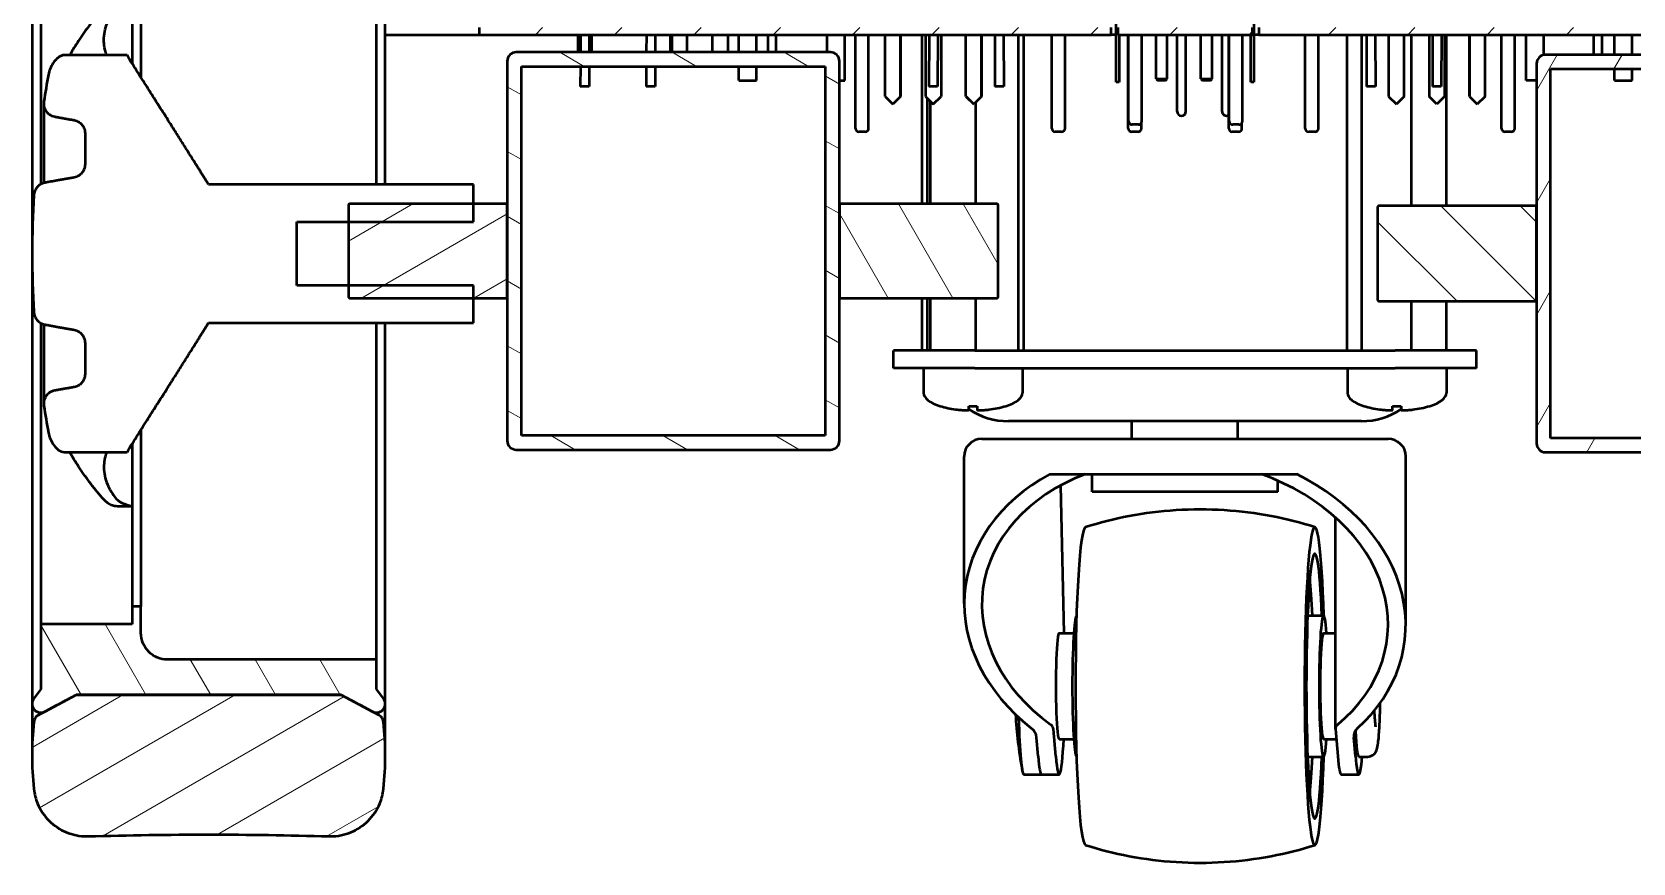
# Model space of a CAD drawing. Header units: millimetres. Extents: x -232 to 1390, y -69 to 653.
# Drawn here: x 103.4 to 194, y 251.1 to 298.2 of the extents above; entities that cross this region are included whole.
import ezdxf

# ---------------------------------------------------------------- set-up
doc = ezdxf.new("R2010")
doc.units = ezdxf.units.MM
doc.layers.add('Видимый контур (ГОСТ)', color=7, linetype='Continuous', lineweight=50)
doc.layers.add('Штриховка (ГОСТ)', color=7, linetype='Continuous', lineweight=18)
pattern_1 = [(120.0002, (0, 0), (-2.749626, -1.587508), [])]
pattern_2 = [(30, (0, 0), (-1.5875, 2.74963), [])]

msp = doc.modelspace()

# ---------------------------------------------------------------- hatches: boundary and pattern name
at = {"layer": 'Штриховка (ГОСТ)'}
h = msp.add_hatch(dxfattribs=at)
h.set_pattern_fill('ANSI31', color=256, scale=25.4, angle=-14.99998, style=0)
h.set_pattern_definition(pattern_2)
edge = h.paths.add_edge_path()
edge.add_spline(control_points=[(123.276, 312.13), (123.344, 312.779), (123.376, 313.417), (123.376, 314.633), (123.344, 315.271), (123.276, 315.919)], knot_values=[7.808226, 7.808226, 7.808226, 7.808226, 7.990555, 7.990555, 8.172872, 8.172872, 8.172872, 8.172872], degree=3, periodic=0)
edge.add_spline(control_points=[(123.276, 315.919), (123.245, 316.206), (123.167, 316.503), (122.922, 317.094), (122.675, 317.464), (122.152, 317.987), (121.782, 318.234), (121.098, 318.518), (120.663, 318.604), (120.292, 318.604), (120.264, 318.604), (120.235, 318.604), (120.206, 318.603)], knot_values=[-0.413932, -0.413932, -0.413932, -0.413932, -0.333242, -0.333242, -0.222138, -0.222138, -0.11106, -0.11106, 0, 0, 0, 0.008562, 0.008562, 0.008562, 0.008562], degree=3, periodic=0)
edge.add_spline(control_points=[(120.206, 318.603), (117.901, 318.536), (115.622, 318.504), (111.129, 318.504), (108.85, 318.536), (106.546, 318.603)], knot_values=[69.302793, 69.302793, 69.302793, 69.302793, 69.976793, 69.976793, 70.650793, 70.650793, 70.650793, 70.650793], degree=3, periodic=0)
edge.add_spline(control_points=[(106.546, 318.603), (106.516, 318.604), (106.487, 318.604), (106.459, 318.604), (106.089, 318.604), (105.653, 318.518), (104.969, 318.234), (104.6, 317.987), (104.076, 317.464), (103.829, 317.094), (103.584, 316.503), (103.506, 316.206), (103.476, 315.919)], knot_values=[-0.008562, -0.008562, -0.008562, -0.008562, 0, 0, 0, 0.11106, 0.11106, 0.222138, 0.222138, 0.333242, 0.333242, 0.413932, 0.413932, 0.413932, 0.413932], degree=3, periodic=0)
edge.add_spline(control_points=[(103.476, 315.919), (103.407, 315.271), (103.376, 314.633), (103.376, 313.417), (103.407, 312.779), (103.476, 312.13)], knot_values=[2.480573, 2.480573, 2.480573, 2.480573, 2.66289, 2.66289, 2.845219, 2.845219, 2.845219, 2.845219], degree=3, periodic=0)
edge.add_spline(control_points=[(103.476, 312.13), (103.481, 312.083), (103.494, 312.033), (103.535, 311.935), (103.576, 311.873), (103.652, 311.797), (103.694, 311.765), (103.738, 311.742)], knot_values=[0.07914, 0.07914, 0.07914, 0.07914, 0.092591, 0.092591, 0.111111, 0.111111, 0.124936, 0.124936, 0.124936, 0.124936], degree=3, periodic=0)
edge.add_line((103.738, 311.742), (104.111, 311.542))
edge.add_line((104.111, 311.542), (105.876, 310.601))
edge.add_line((105.876, 310.601), (120.876, 310.601))
edge.add_line((120.876, 310.601), (122.64, 311.542))
edge.add_line((122.64, 311.542), (123.014, 311.742))
edge.add_spline(control_points=[(123.014, 311.742), (123.057, 311.765), (123.099, 311.797), (123.176, 311.873), (123.217, 311.935), (123.257, 312.033), (123.271, 312.083), (123.276, 312.13)], knot_values=[0.171332, 0.171332, 0.171332, 0.171332, 0.185156, 0.185156, 0.203676, 0.203676, 0.217127, 0.217127, 0.217127, 0.217127], degree=3, periodic=0)
edge = h.paths.add_edge_path()
edge.add_spline(control_points=[(123.276, 255.311), (123.344, 255.959), (123.376, 256.597), (123.376, 257.813), (123.344, 258.451), (123.276, 259.1)], knot_values=[2.480573, 2.480573, 2.480573, 2.480573, 2.66289, 2.66289, 2.845219, 2.845219, 2.845219, 2.845219], degree=3, periodic=0)
edge.add_spline(control_points=[(123.276, 259.1), (123.271, 259.147), (123.257, 259.197), (123.217, 259.295), (123.176, 259.357), (123.099, 259.433), (123.057, 259.465), (123.014, 259.488)], knot_values=[0.07914, 0.07914, 0.07914, 0.07914, 0.092591, 0.092591, 0.111111, 0.111111, 0.124936, 0.124936, 0.124936, 0.124936], degree=3, periodic=0)
edge.add_line((123.014, 259.488), (122.64, 259.688))
edge.add_line((122.64, 259.688), (120.876, 260.629))
edge.add_line((120.876, 260.629), (105.876, 260.629))
edge.add_line((105.876, 260.629), (104.111, 259.688))
edge.add_line((104.111, 259.688), (103.738, 259.488))
edge.add_spline(control_points=[(103.738, 259.488), (103.694, 259.465), (103.652, 259.433), (103.576, 259.357), (103.535, 259.295), (103.494, 259.197), (103.481, 259.147), (103.476, 259.1)], knot_values=[0.171332, 0.171332, 0.171332, 0.171332, 0.185156, 0.185156, 0.203676, 0.203676, 0.217127, 0.217127, 0.217127, 0.217127], degree=3, periodic=0)
edge.add_spline(control_points=[(103.476, 259.1), (103.407, 258.451), (103.376, 257.813), (103.376, 256.597), (103.407, 255.959), (103.476, 255.311)], knot_values=[7.808226, 7.808226, 7.808226, 7.808226, 7.990555, 7.990555, 8.172872, 8.172872, 8.172872, 8.172872], degree=3, periodic=0)
edge.add_spline(control_points=[(103.476, 255.311), (103.506, 255.024), (103.584, 254.727), (103.829, 254.136), (104.076, 253.767), (104.6, 253.243), (104.969, 252.996), (105.653, 252.712), (106.089, 252.626), (106.459, 252.626), (106.487, 252.626), (106.516, 252.626), (106.546, 252.627)], knot_values=[-0.413932, -0.413932, -0.413932, -0.413932, -0.333242, -0.333242, -0.222138, -0.222138, -0.11106, -0.11106, 0, 0, 0, 0.008562, 0.008562, 0.008562, 0.008562], degree=3, periodic=0)
edge.add_spline(control_points=[(106.546, 252.627), (108.85, 252.694), (111.129, 252.726), (115.622, 252.726), (117.901, 252.694), (120.206, 252.627)], knot_values=[69.302793, 69.302793, 69.302793, 69.302793, 69.976793, 69.976793, 70.650793, 70.650793, 70.650793, 70.650793], degree=3, periodic=0)
edge.add_spline(control_points=[(120.206, 252.627), (120.235, 252.626), (120.264, 252.626), (120.292, 252.626), (120.663, 252.626), (121.098, 252.712), (121.782, 252.996), (122.152, 253.243), (122.675, 253.767), (122.922, 254.136), (123.167, 254.727), (123.245, 255.024), (123.276, 255.311)], knot_values=[-0.008562, -0.008562, -0.008562, -0.008562, 0, 0, 0, 0.11106, 0.11106, 0.222138, 0.222138, 0.333242, 0.333242, 0.413932, 0.413932, 0.413932, 0.413932], degree=3, periodic=0)
h = msp.add_hatch(dxfattribs=at)
h.set_pattern_fill('ANSI31', color=256, scale=25.4, angle=75.00018, style=0)
h.set_pattern_definition(pattern_1)
edge = h.paths.add_edge_path()
edge.add_line((103.876, 306.598), (109.043, 306.598))
edge.add_line((109.043, 306.598), (109.043, 305.597))
edge.add_line((109.043, 305.597), (109.543, 305.597))
edge.add_line((109.543, 305.597), (109.543, 307.098))
edge.add_spline(control_points=[(109.543, 307.098), (109.543, 307.284), (109.587, 307.502), (109.729, 307.844), (109.852, 308.029), (110.114, 308.291), (110.298, 308.414), (110.641, 308.556), (110.858, 308.6), (111.043, 308.6)], knot_values=[-0.222225, -0.222225, -0.222225, -0.222225, -0.166634, -0.166634, -0.111066, -0.111066, -0.055524, -0.055524, 0, 0, 0, 0], degree=3, periodic=0)
edge.add_line((111.043, 308.6), (122.876, 308.6))
edge.add_line((122.876, 308.6), (122.876, 310.268))
edge.add_line((122.876, 310.268), (123.275, 310.8))
edge.add_spline(control_points=[(123.275, 310.8), (123.301, 310.835), (123.322, 310.873), (123.361, 310.967), (123.376, 311.039), (123.376, 311.163), (123.361, 311.235), (123.314, 311.35), (123.273, 311.411), (123.186, 311.498), (123.124, 311.54), (123.01, 311.587), (122.937, 311.601), (122.876, 311.601), (122.814, 311.601), (122.741, 311.587), (122.67, 311.557), (122.655, 311.55), (122.64, 311.542)], knot_values=[-0.104397, -0.104397, -0.104397, -0.104397, -0.092594, -0.092594, -0.074068, -0.074068, -0.055543, -0.055543, -0.037023, -0.037023, -0.018509, -0.018509, 0, 0, 0, 0.018509, 0.018509, 0.023198, 0.023198, 0.023198, 0.023198], degree=3, periodic=0)
edge.add_line((122.64, 311.542), (120.876, 310.601))
edge.add_line((120.876, 310.601), (105.876, 310.601))
edge.add_line((105.876, 310.601), (104.111, 311.542))
edge.add_spline(control_points=[(104.111, 311.542), (104.096, 311.55), (104.081, 311.557), (104.01, 311.587), (103.937, 311.601), (103.876, 311.601), (103.814, 311.601), (103.741, 311.587), (103.627, 311.54), (103.566, 311.498), (103.478, 311.411), (103.437, 311.35), (103.39, 311.235), (103.376, 311.163), (103.376, 311.039), (103.39, 310.967), (103.429, 310.873), (103.45, 310.835), (103.476, 310.8)], knot_values=[-0.023198, -0.023198, -0.023198, -0.023198, -0.018509, -0.018509, 0, 0, 0, 0.018509, 0.018509, 0.037023, 0.037023, 0.055543, 0.055543, 0.074068, 0.074068, 0.092594, 0.092594, 0.104397, 0.104397, 0.104397, 0.104397], degree=3, periodic=0)
edge.add_line((103.476, 310.8), (103.876, 310.268))
edge.add_line((103.876, 310.268), (103.876, 306.598))
edge = h.paths.add_edge_path()
edge.add_line((109.043, 264.632), (103.876, 264.632))
edge.add_line((103.876, 264.632), (103.876, 260.962))
edge.add_line((103.876, 260.962), (103.476, 260.43))
edge.add_spline(control_points=[(103.476, 260.43), (103.45, 260.395), (103.429, 260.357), (103.39, 260.263), (103.376, 260.191), (103.376, 260.067), (103.39, 259.995), (103.437, 259.88), (103.478, 259.819), (103.566, 259.732), (103.627, 259.69), (103.741, 259.643), (103.814, 259.629), (103.876, 259.629), (103.937, 259.629), (104.01, 259.643), (104.081, 259.673), (104.096, 259.68), (104.111, 259.688)], knot_values=[-0.104397, -0.104397, -0.104397, -0.104397, -0.092594, -0.092594, -0.074068, -0.074068, -0.055543, -0.055543, -0.037023, -0.037023, -0.018509, -0.018509, 0, 0, 0, 0.018509, 0.018509, 0.023198, 0.023198, 0.023198, 0.023198], degree=3, periodic=0)
edge.add_line((104.111, 259.688), (105.876, 260.629))
edge.add_line((105.876, 260.629), (120.876, 260.629))
edge.add_line((120.876, 260.629), (122.64, 259.688))
edge.add_spline(control_points=[(122.64, 259.688), (122.655, 259.68), (122.67, 259.673), (122.741, 259.643), (122.814, 259.629), (122.876, 259.629), (122.937, 259.629), (123.01, 259.643), (123.124, 259.69), (123.186, 259.732), (123.273, 259.819), (123.314, 259.88), (123.361, 259.995), (123.376, 260.067), (123.376, 260.191), (123.361, 260.263), (123.322, 260.357), (123.301, 260.395), (123.275, 260.43)], knot_values=[-0.023198, -0.023198, -0.023198, -0.023198, -0.018509, -0.018509, 0, 0, 0, 0.018509, 0.018509, 0.037023, 0.037023, 0.055543, 0.055543, 0.074068, 0.074068, 0.092594, 0.092594, 0.104397, 0.104397, 0.104397, 0.104397], degree=3, periodic=0)
edge.add_line((123.275, 260.43), (122.876, 260.962))
edge.add_line((122.876, 260.962), (122.876, 262.63))
edge.add_line((122.876, 262.63), (111.043, 262.63))
edge.add_spline(control_points=[(111.043, 262.63), (110.858, 262.63), (110.641, 262.674), (110.298, 262.816), (110.114, 262.939), (109.852, 263.201), (109.729, 263.386), (109.587, 263.728), (109.543, 263.946), (109.543, 264.132)], knot_values=[0, 0, 0, 0, 0.055524, 0.055524, 0.111066, 0.111066, 0.166634, 0.166634, 0.222225, 0.222225, 0.222225, 0.222225], degree=3, periodic=0)
edge.add_line((109.543, 264.132), (109.543, 265.633))
edge.add_line((109.543, 265.633), (109.043, 265.633))
edge.add_line((109.043, 265.633), (109.043, 264.632))
h = msp.add_hatch(dxfattribs=at)
h.set_pattern_fill('ANSI31', color=256, scale=25.4, style=0)
h.set_pattern_definition([(45, (0, 0), (-2.245064, 2.245064), [])])
h.paths.add_polyline_path([(172.842, 298.419), (172.842, 298.008), (208.604, 298.008), (208.604, 298.317), (208.604, 298.419), (205.741, 298.419)])
h.paths.add_polyline_path([(164.478, 298.008), (164.478, 298.419), (131.853, 298.419), (128.853, 298.419), (128.701, 298.419), (128.701, 298.008)])
h.paths.add_polyline_path([(164.842, 298.419), (164.842, 298.008), (172.478, 298.008), (172.478, 298.419), (171.809, 298.419), (170.959, 298.419), (166.359, 298.419), (165.509, 298.419)])
h = msp.add_hatch(dxfattribs=at)
h.set_pattern_fill('ANSI31', color=256, scale=25.4, angle=105.00025, style=0)
h.set_pattern_definition([(150.0002, (0, 0), (-1.587488, -2.749637), [])])
edge = h.paths.add_edge_path()
edge.add_line((130.285, 296.515), (130.285, 288.437))
edge.add_line((130.285, 288.437), (130.285, 283.094))
edge.add_line((130.285, 283.094), (130.285, 275.015))
edge.add_ellipse((130.785, 275.015), major_axis=(0, -0.5), ratio=1, start_angle=270, end_angle=360)
edge.add_line((130.785, 274.515), (148.585, 274.515))
edge.add_ellipse((148.585, 275.015), major_axis=(0.5, 0), ratio=1, start_angle=270, end_angle=360)
edge.add_line((149.085, 275.015), (149.085, 283.094))
edge.add_line((149.085, 283.094), (149.085, 288.437))
edge.add_line((149.085, 288.437), (149.085, 296.515))
edge.add_ellipse((148.585, 296.515), major_axis=(0, 0.5), ratio=1, start_angle=270, end_angle=360)
edge.add_line((148.585, 297.015), (130.785, 297.015))
edge.add_ellipse((130.785, 296.515), major_axis=(-0.5, 0), ratio=1, start_angle=270, end_angle=360)
h.paths.add_polyline_path([(148.285, 275.315), (131.085, 275.315), (131.085, 296.215), (148.285, 296.215)], flags=0)
h = msp.add_hatch(dxfattribs=at)
h.set_pattern_fill('ANSI31', color=256, scale=25.4, angle=14.99998, style=0)
h.set_pattern_definition([(60, (0, 0), (-2.74963, 1.5875), [])])
edge = h.paths.add_edge_path()
edge.add_line((188.555, 296.372), (188.555, 288.321))
edge.add_line((188.555, 288.321), (188.555, 282.923))
edge.add_line((188.555, 282.923), (188.555, 274.872))
edge.add_ellipse((189.055, 274.872), major_axis=(0, -0.5), ratio=1, start_angle=270, end_angle=360)
edge.add_line((189.055, 274.372), (206.855, 274.372))
edge.add_ellipse((206.855, 274.872), major_axis=(0.5, 0), ratio=1, start_angle=270, end_angle=360)
edge.add_line((207.355, 274.872), (207.355, 282.923))
edge.add_line((207.355, 282.923), (207.355, 288.321))
edge.add_line((207.355, 288.321), (207.355, 296.372))
edge.add_ellipse((206.855, 296.372), major_axis=(0, 0.5), ratio=1, start_angle=270, end_angle=360)
edge.add_line((206.855, 296.872), (189.055, 296.872))
edge.add_ellipse((189.055, 296.372), major_axis=(-0.5, 0), ratio=1, start_angle=270, end_angle=360)
h.paths.add_polyline_path([(206.555, 275.172), (189.355, 275.172), (189.355, 296.072), (206.555, 296.072)], flags=0)
h = msp.add_hatch(dxfattribs=at)
h.set_pattern_fill('ANSI31', color=256, scale=25.4, angle=-14.99998, style=0)
h.set_pattern_definition(pattern_2)
edge = h.paths.add_edge_path()
edge.add_line((121.285, 288.336), (121.285, 287.415))
edge.add_line((121.285, 287.415), (121.285, 283.815))
edge.add_line((121.285, 283.815), (121.285, 283.195))
edge.add_spline(control_points=[(121.285, 283.195), (121.285, 283.182), (121.288, 283.168), (121.298, 283.144), (121.306, 283.132), (121.324, 283.114), (121.336, 283.106), (121.359, 283.097), (121.373, 283.094), (121.385, 283.094)], knot_values=[-0.014892, -0.014892, -0.014892, -0.014892, -0.011134, -0.011134, -0.007399, -0.007399, -0.00369, -0.00369, 0, 0, 0, 0], degree=3, periodic=0)
edge.add_line((121.385, 283.094), (128.376, 283.094))
edge.add_line((128.376, 283.094), (130.285, 283.094))
edge.add_line((130.285, 283.094), (130.285, 288.437))
edge.add_line((130.285, 288.437), (128.376, 288.437))
edge.add_line((128.376, 288.437), (121.385, 288.437))
edge.add_spline(control_points=[(121.385, 288.437), (121.373, 288.437), (121.359, 288.434), (121.336, 288.425), (121.324, 288.416), (121.306, 288.399), (121.298, 288.386), (121.288, 288.363), (121.285, 288.348), (121.285, 288.336)], knot_values=[0, 0, 0, 0, 0.00369, 0.00369, 0.007399, 0.007399, 0.011134, 0.011134, 0.014892, 0.014892, 0.014892, 0.014892], degree=3, periodic=0)
h = msp.add_hatch(dxfattribs=at)
h.set_pattern_fill('ANSI31', color=256, scale=25.4, angle=75.00018, style=0)
h.set_pattern_definition(pattern_1)
edge = h.paths.add_edge_path()
edge.add_line((158.085, 283.195), (158.085, 288.336))
edge.add_spline(control_points=[(158.085, 288.336), (158.085, 288.348), (158.082, 288.363), (158.073, 288.386), (158.065, 288.399), (158.047, 288.416), (158.035, 288.425), (158.012, 288.434), (157.998, 288.437), (157.985, 288.437)], knot_values=[-0.014892, -0.014892, -0.014892, -0.014892, -0.011134, -0.011134, -0.007399, -0.007399, -0.00369, -0.00369, 0, 0, 0, 0], degree=3, periodic=0)
edge.add_line((157.985, 288.437), (149.085, 288.437))
edge.add_line((149.085, 288.437), (149.085, 283.094))
edge.add_line((149.085, 283.094), (157.985, 283.094))
edge.add_spline(control_points=[(157.985, 283.094), (157.998, 283.094), (158.012, 283.097), (158.035, 283.106), (158.047, 283.114), (158.065, 283.132), (158.073, 283.144), (158.082, 283.168), (158.085, 283.182), (158.085, 283.195)], knot_values=[0, 0, 0, 0, 0.00369, 0.00369, 0.007399, 0.007399, 0.011134, 0.011134, 0.014892, 0.014892, 0.014892, 0.014892], degree=3, periodic=0)
h = msp.add_hatch(dxfattribs=at)
h.set_pattern_fill('ANSI31', color=256, scale=25.4, angle=90.00021, style=0)
h.set_pattern_definition([(135.0002, (0, 0), (-2.245056, -2.245072), [])])
edge = h.paths.add_edge_path()
edge.add_line((179.555, 288.221), (179.555, 283.023))
edge.add_spline(control_points=[(179.555, 283.023), (179.555, 283.01), (179.558, 282.996), (179.568, 282.973), (179.576, 282.961), (179.593, 282.943), (179.606, 282.935), (179.628, 282.926), (179.643, 282.923), (179.655, 282.923)], knot_values=[-0.014813, -0.014813, -0.014813, -0.014813, -0.011108, -0.011108, -0.007405, -0.007405, -0.003702, -0.003702, 0, 0, 0, 0], degree=3, periodic=0)
edge.add_line((179.655, 282.923), (188.555, 282.923))
edge.add_line((188.555, 282.923), (188.555, 288.321))
edge.add_line((188.555, 288.321), (179.655, 288.321))
edge.add_spline(control_points=[(179.655, 288.321), (179.643, 288.321), (179.628, 288.318), (179.606, 288.308), (179.593, 288.3), (179.576, 288.283), (179.568, 288.27), (179.558, 288.248), (179.555, 288.233), (179.555, 288.221)], knot_values=[0, 0, 0, 0, 0.003702, 0.003702, 0.007405, 0.007405, 0.011108, 0.011108, 0.014813, 0.014813, 0.014813, 0.014813], degree=3, periodic=0)

# ---------------------------------------------------------------- linework, layer by layer
at = {"layer": 'Видимый контур (ГОСТ)'}
for p, q in [((103.376, 311.101), (103.376, 260.129)), ((123.376, 289.525), (123.376, 311.101)), ((122.876, 289.525), (122.876, 308.6)), ((103.876, 306.598), (103.876, 289.551)), ((109.043, 305.597), (109.043, 296.378)), ((109.543, 305.597), (109.543, 295.591)), ((128.701, 298.419), (128.701, 298.008)), ((164.478, 298.008), (164.478, 298.419)), ((164.764, 295.319), (164.764, 298.619)), ((164.842, 298.419), (164.842, 298.008)), ((172.478, 298.008), (172.478, 298.419)), ((172.554, 298.619), (172.554, 295.319)), ((172.842, 298.419), (172.842, 298.008)), ((123.376, 298.008), (128.701, 298.008)), ((128.701, 298.008), (164.478, 298.008)), ((134.297, 297.015), (134.297, 298.008)), ((134.323, 297.015), (134.323, 298.008)), ((134.429, 298.008), (134.424, 297.015)), ((134.929, 298.008), (134.924, 297.015)), ((135.073, 297.015), (135.073, 298.008)), ((138.161, 298.008), (138.156, 297.015)), ((138.661, 298.008), (138.656, 297.015)), ((139.53, 297.015), (139.53, 298.008)), ((139.592, 297.015), (139.592, 298.008)), ((139.593, 298.008), (139.593, 297.015)), ((140.473, 297.015), (140.473, 298.008)), ((141.883, 298.008), (141.883, 297.015)), ((142.763, 298.008), (142.763, 297.015)), ((143.401, 297.015), (143.401, 298.008)), ((144.401, 297.015), (144.401, 298.008)), ((145.053, 297.015), (145.053, 298.008)), ((145.512, 297.015), (145.512, 298.008)), ((148.401, 297.015), (148.401, 298.008)), ((149.401, 295.419), (149.401, 298.008)), ((149.993, 292.708), (149.993, 298.008)), ((150.743, 292.708), (150.743, 298.008)), ((151.674, 294.514), (151.674, 298.008)), ((152.554, 298.008), (152.554, 294.514)), ((152.555, 294.519), (152.555, 298.008)), ((153.777, 288.437), (153.777, 298.008)), ((153.964, 298.008), (153.964, 294.519)), ((154.161, 298.008), (154.148, 295.079)), ((154.661, 298.008), (154.648, 295.077)), ((154.844, 298.008), (154.844, 294.519)), ((156.254, 294.519), (156.254, 298.008)), ((157.134, 298.008), (157.134, 294.519)), ((157.135, 294.514), (157.135, 298.008)), ((157.88, 298.008), (157.893, 295.077)), ((158.38, 298.008), (158.393, 295.079)), ((159.23, 280.129), (159.23, 298.008)), ((159.527, 280.129), (159.527, 298.008)), ((161.112, 292.708), (161.112, 298.008)), ((161.862, 292.708), (161.862, 298.008)), ((164.764, 298.008), (164.478, 298.008)), ((164.842, 298.008), (172.478, 298.008)), ((164.934, 298.008), (164.934, 295.319)), ((165.438, 292.708), (165.438, 298.008)), ((165.464, 293.119), (165.464, 298.008)), ((166.214, 293.119), (166.214, 298.008)), ((167.013, 295.519), (167.013, 298.008)), ((167.653, 295.519), (167.653, 298.008)), ((168.21, 293.669), (168.21, 298.008)), ((168.71, 293.669), (168.71, 298.008)), ((169.553, 295.519), (169.553, 298.008)), ((170.193, 295.519), (170.193, 298.008)), ((170.75, 293.669), (170.75, 298.008)), ((171.13, 292.708), (171.13, 298.008)), ((171.156, 293.119), (171.156, 298.008)), ((171.906, 293.119), (171.906, 298.008)), ((172.384, 295.319), (172.384, 298.008)), ((172.842, 298.008), (172.554, 298.008)), ((172.842, 298.008), (208.604, 298.008)), ((175.456, 292.708), (175.456, 298.008)), ((176.206, 292.708), (176.206, 298.008)), ((177.844, 280.129), (177.844, 298.008)), ((178.667, 280.129), (178.667, 298.008)), ((178.927, 298.008), (178.939, 295.077)), ((179.427, 298.008), (179.439, 295.079)), ((180.185, 298.008), (180.185, 294.519)), ((181.065, 294.519), (181.065, 298.008)), ((181.475, 288.321), (181.475, 298.008)), ((182.475, 298.008), (182.475, 294.519)), ((182.671, 298.008), (182.658, 295.079)), ((183.171, 298.008), (183.158, 295.077)), ((183.355, 298.008), (183.355, 294.519)), ((183.46, 288.321), (183.46, 298.008)), ((184.765, 294.519), (184.765, 298.008)), ((184.765, 298.008), (184.765, 294.514)), ((185.645, 294.514), (185.645, 298.008)), ((186.576, 292.708), (186.576, 298.008)), ((187.326, 292.708), (187.326, 298.008)), ((187.967, 295.419), (187.967, 298.008)), ((188.967, 296.864), (188.967, 298.008)), ((191.808, 296.872), (191.808, 298.008)), ((192.266, 296.872), (192.266, 298.008)), ((192.967, 296.872), (192.967, 298.008)), ((193.967, 296.872), (193.967, 298.008)), ((108.761, 296.853), (105.201, 296.853)), ((130.285, 296.515), (130.285, 275.015)), ((148.585, 297.015), (130.785, 297.015)), ((149.085, 275.015), (149.085, 296.515)), ((206.855, 296.872), (189.055, 296.872)), ((131.085, 275.315), (131.085, 296.215)), ((131.085, 296.215), (148.285, 296.215)), ((134.421, 296.215), (134.416, 295.079)), ((134.921, 296.215), (134.916, 295.077)), ((138.153, 296.215), (138.148, 295.079)), ((138.653, 296.215), (138.648, 295.077)), ((143.401, 295.419), (143.401, 296.215)), ((144.401, 295.419), (144.401, 296.215)), ((148.285, 296.215), (148.285, 275.315)), ((167.013, 295.519), (167.653, 295.519)), ((167.013, 295.519), (167.113, 295.419)), ((167.553, 295.419), (167.653, 295.519)), ((169.553, 295.519), (170.193, 295.519)), ((169.553, 295.519), (169.653, 295.419)), ((170.093, 295.419), (170.193, 295.519)), ((188.555, 296.372), (188.555, 274.872)), ((189.355, 275.172), (189.355, 296.072)), ((189.355, 296.072), (206.555, 296.072)), ((192.967, 295.419), (192.967, 296.072)), ((193.967, 295.419), (193.967, 296.072)), ((134.916, 295.077), (134.416, 295.079)), ((138.648, 295.077), (138.148, 295.079)), ((143.402, 295.419), (144.401, 295.419)), ((149.078, 295.419), (149.401, 295.419)), ((154.648, 295.077), (154.148, 295.079)), ((158.393, 295.079), (157.893, 295.077)), ((164.934, 295.319), (164.764, 295.319)), ((167.553, 295.419), (167.113, 295.419)), ((170.093, 295.419), (169.653, 295.419)), ((172.554, 295.319), (172.384, 295.319)), ((179.439, 295.079), (178.939, 295.077)), ((183.158, 295.077), (182.658, 295.079)), ((188.555, 295.419), (187.967, 295.419)), ((192.968, 295.419), (193.967, 295.419)), ((104.037, 294.113), (104.037, 289.615)), ((151.674, 294.514), (152.114, 294.074)), ((152.554, 294.514), (152.114, 294.074)), ((152.555, 294.519), (152.554, 294.519)), ((153.964, 294.519), (154.404, 294.079)), ((154.073, 288.437), (154.073, 294.41)), ((154.238, 288.437), (154.238, 294.246)), ((154.404, 294.079), (154.844, 294.519)), ((156.254, 294.519), (156.694, 294.079)), ((156.255, 294.519), (156.255, 294.514)), ((156.255, 294.514), (156.695, 294.074)), ((157.134, 294.519), (156.694, 294.079)), ((157.135, 294.514), (156.695, 294.074)), ((156.816, 288.437), (156.816, 294.195)), ((180.185, 294.519), (180.625, 294.079)), ((181.065, 294.519), (180.625, 294.079)), ((182.915, 294.079), (182.475, 294.519)), ((183.355, 294.519), (182.915, 294.079)), ((184.765, 294.519), (184.765, 294.519)), ((184.765, 294.514), (185.205, 294.074)), ((185.645, 294.514), (185.205, 294.074)), ((166.014, 292.919), (165.664, 292.919)), ((166.188, 292.708), (166.188, 293.022)), ((171.706, 292.919), (171.356, 292.919)), ((171.88, 292.708), (171.88, 293.022)), ((106.376, 292.433), (106.376, 290.675)), ((150.543, 292.508), (150.193, 292.508)), ((161.662, 292.508), (161.312, 292.508)), ((165.988, 292.508), (165.638, 292.508)), ((171.68, 292.508), (171.33, 292.508)), ((176.006, 292.508), (175.656, 292.508)), ((187.126, 292.508), (186.776, 292.508)), ((128.376, 289.525), (113.376, 289.525)), ((128.376, 287.415), (128.376, 289.525)), ((121.285, 288.336), (121.285, 283.195)), ((130.285, 288.437), (121.385, 288.437)), ((130.285, 283.094), (130.285, 288.437)), ((157.985, 288.437), (149.085, 288.437)), ((149.085, 288.437), (149.085, 283.094)), ((158.085, 283.195), (158.085, 288.336)), ((188.555, 288.321), (179.655, 288.321)), ((188.555, 282.923), (188.555, 288.321)), ((118.376, 283.815), (118.376, 287.415)), ((118.376, 287.415), (128.376, 287.415)), ((179.555, 288.221), (179.555, 283.023)), ((128.376, 283.815), (118.376, 283.815)), ((128.376, 281.705), (128.376, 283.815)), ((121.385, 283.094), (130.285, 283.094)), ((149.085, 283.094), (157.985, 283.094)), ((153.777, 280.129), (153.777, 283.094)), ((154.073, 280.129), (154.073, 283.094)), ((154.238, 280.129), (154.238, 283.094)), ((156.816, 280.129), (156.816, 283.094)), ((179.655, 282.923), (188.555, 282.923)), ((181.475, 280.129), (181.475, 282.923)), ((183.46, 280.129), (183.46, 282.923)), ((103.876, 281.679), (103.876, 264.632)), ((104.037, 281.615), (104.037, 277.117)), ((113.376, 281.705), (128.376, 281.705)), ((122.876, 262.63), (122.876, 281.705)), ((123.376, 260.129), (123.376, 281.705)), ((106.376, 280.555), (106.376, 278.797)), ((154.27, 280.129), (152.152, 280.129)), ((152.152, 279.129), (152.152, 280.129)), ((156.748, 280.129), (154.27, 280.129)), ((156.748, 280.129), (180.557, 280.129)), ((183.035, 280.129), (180.557, 280.129)), ((185.152, 280.129), (183.035, 280.129)), ((185.152, 279.129), (185.152, 280.129)), ((154.27, 279.129), (152.152, 279.129)), ((153.852, 279.129), (153.852, 277.729)), ((156.748, 279.129), (154.27, 279.129)), ((156.748, 279.129), (180.557, 279.129)), ((159.452, 279.129), (159.452, 277.729)), ((177.852, 279.129), (177.852, 277.729)), ((183.035, 279.129), (180.557, 279.129)), ((185.152, 279.129), (183.035, 279.129)), ((183.452, 279.129), (183.452, 277.729)), ((154.797, 276.985), (154.794, 276.981)), ((158.511, 276.981), (158.508, 276.985)), ((178.797, 276.985), (178.794, 276.981)), ((182.511, 276.981), (182.508, 276.985)), ((109.543, 275.639), (109.543, 265.633)), ((178.652, 276.129), (158.652, 276.129)), ((165.652, 275.129), (165.652, 276.129)), ((171.652, 275.129), (171.652, 276.129)), ((109.043, 274.852), (109.043, 265.633)), ((148.285, 275.315), (131.085, 275.315)), ((157.152, 275.129), (180.152, 275.129)), ((206.555, 275.172), (189.355, 275.172)), ((105.201, 274.377), (108.761, 274.377)), ((130.785, 274.515), (148.585, 274.515)), ((156.152, 265.798), (156.152, 274.129)), ((181.152, 264.573), (181.152, 274.129)), ((189.055, 274.372), (206.855, 274.372)), ((160.999, 273.129), (174.983, 273.129)), ((163.402, 272.129), (163.402, 273.129)), ((161.596, 272.485), (161.8, 264.129)), ((173.902, 272.129), (163.402, 272.129)), ((173.902, 272.129), (173.902, 272.763)), ((109.043, 271.293), (108.374, 271.293)), ((177.176, 258.71), (177.176, 270.679)), ((109.543, 265.633), (109.043, 265.633)), ((109.043, 265.633), (109.043, 264.632)), ((109.543, 264.132), (109.543, 265.633)), ((175.596, 265.129), (176.501, 265.129)), ((109.043, 264.632), (103.876, 264.632)), ((103.876, 264.632), (103.876, 260.962)), ((161.531, 264.129), (162.36, 264.129)), ((176.501, 264.129), (177.176, 264.129)), ((122.876, 262.63), (111.043, 262.63)), ((122.876, 260.962), (122.876, 262.63)), ((103.876, 260.962), (103.476, 260.43)), ((104.111, 259.688), (105.876, 260.629)), ((105.876, 260.629), (120.876, 260.629)), ((120.876, 260.629), (105.876, 260.629)), ((120.876, 260.629), (122.64, 259.688)), ((123.275, 260.43), (122.876, 260.962)), ((103.376, 260.129), (103.376, 257.205)), ((123.376, 257.205), (123.376, 260.129)), ((161.337, 257.162), (161.21, 258.686)), ((177.177, 258.686), (177.304, 257.162)), ((160.339, 257.162), (160.25, 258.226)), ((161.531, 258.129), (162.36, 258.129)), ((176.501, 258.129), (177.224, 258.129)), ((178.302, 257.162), (178.214, 258.226)), ((175.596, 257.129), (176.501, 257.129)), ((178.497, 257.129), (178.996, 257.129)), ((159.535, 256.129), (160.533, 256.129)), ((160.533, 256.129), (161.531, 256.129)), ((177.499, 256.129), (178.497, 256.129))]:
    msp.add_line(p, q, dxfattribs=at)
for centre, radius, start, end in [((130.785, 296.515), 0.5, 90, 180), ((148.585, 296.515), 0.5, 0, 90), ((189.055, 296.372), 0.5, 90, 180), ((159.546, 285.615), 56.164, 169.6006, 171.17796), ((165.664, 293.119), 0.2, 180, 270), ((166.014, 293.119), 0.2, 270, 0), ((168.46, 293.669), 0.25, 180, 0), ((171, 293.669), 0.25, 180.00001, 301.44234), ((171.356, 293.119), 0.2, 180, 270), ((171.706, 293.119), 0.2, 270, 0), ((150.193, 292.708), 0.2, 180, 270), ((150.543, 292.708), 0.2, 270, 0), ((161.312, 292.708), 0.2, 180, 270), ((161.662, 292.708), 0.2, 270, 0), ((165.638, 292.708), 0.2, 180, 270), ((165.988, 292.708), 0.2, 270, 0), ((171.33, 292.708), 0.2, 180, 270), ((171.68, 292.708), 0.2, 270, 0), ((175.656, 292.708), 0.2, 180, 270), ((176.006, 292.708), 0.2, 270, 0), ((186.776, 292.708), 0.2, 180, 270), ((187.126, 292.708), 0.2, 270, 0), ((159.546, 285.615), 56.164, 176.6293, 183.3707), ((159.546, 285.615), 56.164, 188.82204, 190.39933), ((158.652, 280.129), 4, 235.92172, 270), ((178.652, 280.129), 4, 270, 304.07828), ((130.785, 275.015), 0.5, 180, 270), ((148.585, 275.015), 0.5, 270, 0), ((157.152, 274.129), 1, 90, 180), ((180.152, 274.129), 1, 0, 90), ((189.055, 274.872), 0.5, 180, 270), ((185.482, 261.129), 26.476, 183.47603, 190.25752)]:
    msp.add_arc(centre, radius, start, end, dxfattribs=at)
for centre, major_axis, ratio, start_param, end_param in [((156.652, 277.729), (2.8, 0), 0.357143, 3.141593, 3.986679), ((156.652, 277.729), (2.8, 0), 0.357143, 5.438099, 6.283185), ((180.652, 277.729), (2.8, 0), 0.357143, 3.141593, 3.986679), ((180.652, 277.729), (2.8, 0), 0.357143, 5.438099, 6.283185), ((156.652, 282.219), (6.01, 0), 0.871576, 4.672227, 4.752551), ((180.652, 282.219), (6.01, 0), 0.871576, 4.672227, 4.752551), ((168.652, 265.185), (-12.45, 1.464), 0.761369, 5.460584, 7.173039), ((168.652, 265.185), (-11.454, 1.347), 0.761369, 5.316226, 7.220078), ((168.652, 265.185), (-11.454, 1.347), 0.761369, 2.511161, 4.415012), ((168.652, 265.185), (-12.45, 1.464), 0.761369, 2.558199, 4.270654), ((109.555, 272.001), (-1.511, -0.006), 0.468687, 0.368408, 1.223902), ((163.028, 261.129), (0, 9), 0.063898, 0.02018, 3.121413), ((176.002, 261.129), (0, 9), 0.063898, 5.171915, 10.536048), ((176.002, 261.129), (0, 7.5), 0.063898, 5.274925, 10.433038), ((175.503, 261.129), (0, 7), 0.063898, 5.320635, 5.769409), ((162.529, 261.129), (0, 4), 0.063898, 0.064388, 3.077205), ((176.501, 261.129), (0, 4), 0.063898, 5.560451, 10.147512), ((161.531, 261.129), (0, 3), 0.063898, 0, 3.141593), ((176.501, 261.129), (0, 3), 0.063898, 0, 3.141593), ((159.535, 261.129), (0, -5), 0.063898, 5.075877, 6.283185), ((159.252, 258.226), (0.996, -0.117), 0.761369, 0.15323, 0.889854), ((160.711, 258.686), (0.498, -0.059), 0.761369, 0.15323, 0.936892), ((177.676, 258.686), (0.498, -0.059), 0.761369, 2.511161, 3.294823), ((179.211, 258.226), (0.996, -0.117), 0.761369, 2.558199, 3.294823), ((178.497, 261.129), (0, -4), 0.063898, 5.401625, 6.283185), ((161.531, 261.129), (0, -5), 0.063898, 5.628687, 7.210481), ((160.533, 261.129), (0, -5), 0.063898, 5.628687, 6.283185), ((160.533, 261.129), (0, -5), 0.063898, 5.628687, 6.283185), ((175.503, 261.129), (0, 7), 0.063898, 3.655369, 4.104143), ((177.499, 261.129), (0, -5), 0.063898, 5.628687, 6.283185), ((178.497, 261.129), (0, -5), 0.063898, 5.628687, 6.926686)]:
    msp.add_ellipse(centre, major_axis=major_axis, ratio=ratio, start_param=start_param, end_param=end_param, dxfattribs=at)
for points, knots in [([(107.339, 299.44), (107.094, 299.148), (106.86, 298.854), (106.416, 298.261), (106.205, 297.962), (105.831, 297.393), (105.664, 297.124), (105.506, 296.853)], [5.9226718, 5.9226718, 5.9226718, 5.9226718, 5.959098, 5.959098, 5.9955243, 5.9955243, 6.0278734, 6.0278734, 6.0278734, 6.0278734]), ([(107.597, 296.853), (107.493, 297.147), (107.443, 297.441), (107.443, 298.021), (107.506, 298.356), (107.764, 298.964), (107.939, 299.239), (108.146, 299.489)], [4.8487911, 4.8487911, 4.8487911, 4.8487911, 5.0312709, 5.0312709, 5.2363069, 5.2363069, 5.4105524, 5.4105524, 5.4105524, 5.4105524]), ([(105.201, 296.853), (105.146, 296.853), (105.092, 296.841), (104.98, 296.799), (104.923, 296.766), (104.758, 296.644), (104.649, 296.525), (104.439, 296.202), (104.347, 295.984), (104.305, 295.753)], [-0.172726, -0.172726, -0.172726, -0.172726, -0.1510921, -0.1510921, -0.1255293, -0.1255293, -0.0703189, -0.0703189, 0, 0, 0, 0]), ([(104.046, 294.229), (104.04, 294.189), (104.037, 294.149), (104.037, 294.019), (104.059, 293.91), (104.13, 293.738), (104.192, 293.645), (104.323, 293.514), (104.415, 293.452), (104.548, 293.396), (104.603, 293.38), (104.658, 293.37)], [0.100255, 0.100255, 0.100255, 0.100255, 0.1113263, 0.1113263, 0.1392425, 0.1392425, 0.1670978, 0.1670978, 0.1949377, 0.1949377, 0.2103979, 0.2103979, 0.2103979, 0.2103979]), ([(105.755, 293.177), (105.81, 293.167), (105.865, 293.151), (105.998, 293.095), (106.09, 293.033), (106.221, 292.902), (106.283, 292.809), (106.354, 292.636), (106.376, 292.526), (106.376, 292.433)], [0.01229529, 0.01229529, 0.01229529, 0.01229529, 0.02770968, 0.02770968, 0.05550704, 0.05550704, 0.08342296, 0.08342296, 0.11145982, 0.11145982, 0.11145982, 0.11145982]), ([(106.376, 290.675), (106.376, 290.581), (106.354, 290.47), (106.282, 290.296), (106.22, 290.202), (106.089, 290.069), (105.997, 290.007), (105.864, 289.951), (105.81, 289.934), (105.755, 289.925)], [0.11175371, 0.11175371, 0.11175371, 0.11175371, 0.14005696, 0.14005696, 0.16820897, 0.16820897, 0.19609083, 0.19609083, 0.21140976, 0.21140976, 0.21140976, 0.21140976]), ([(104.098, 289.629), (104.043, 289.619), (103.989, 289.602), (103.855, 289.546), (103.763, 289.483), (103.632, 289.349), (103.571, 289.254), (103.505, 289.093), (103.484, 289.001), (103.479, 288.917)], [0.01229952, 0.01229952, 0.01229952, 0.01229952, 0.02773528, 0.02773528, 0.05578203, 0.05578203, 0.08391428, 0.08391428, 0.1080256, 0.1080256, 0.1080256, 0.1080256]), ([(121.385, 288.437), (121.373, 288.437), (121.359, 288.434), (121.336, 288.425), (121.324, 288.416), (121.306, 288.399), (121.298, 288.386), (121.288, 288.363), (121.285, 288.348), (121.285, 288.336)], [0, 0, 0, 0, 0.00368963, 0.00368963, 0.00739926, 0.00739926, 0.01113418, 0.01113418, 0.01489184, 0.01489184, 0.01489184, 0.01489184]), ([(158.085, 288.336), (158.085, 288.348), (158.082, 288.363), (158.073, 288.386), (158.065, 288.399), (158.047, 288.416), (158.035, 288.425), (158.012, 288.434), (157.998, 288.437), (157.985, 288.437)], [-0.01489184, -0.01489184, -0.01489184, -0.01489184, -0.01113418, -0.01113418, -0.00739926, -0.00739926, -0.00368963, -0.00368963, 0, 0, 0, 0]), ([(179.655, 288.321), (179.643, 288.321), (179.628, 288.318), (179.606, 288.308), (179.593, 288.3), (179.576, 288.283), (179.568, 288.27), (179.558, 288.248), (179.555, 288.233), (179.555, 288.221)], [0, 0, 0, 0, 0.00370195, 0.00370195, 0.00740461, 0.00740461, 0.01110819, 0.01110819, 0.01481257, 0.01481257, 0.01481257, 0.01481257]), ([(121.285, 283.195), (121.285, 283.182), (121.288, 283.168), (121.298, 283.144), (121.306, 283.132), (121.324, 283.114), (121.336, 283.106), (121.359, 283.097), (121.373, 283.094), (121.385, 283.094)], [-0.01489184, -0.01489184, -0.01489184, -0.01489184, -0.01113418, -0.01113418, -0.00739926, -0.00739926, -0.00368963, -0.00368963, 0, 0, 0, 0]), ([(157.985, 283.094), (157.998, 283.094), (158.012, 283.097), (158.035, 283.106), (158.047, 283.114), (158.065, 283.132), (158.073, 283.144), (158.082, 283.168), (158.085, 283.182), (158.085, 283.195)], [0, 0, 0, 0, 0.00368963, 0.00368963, 0.00739926, 0.00739926, 0.01113418, 0.01113418, 0.01489184, 0.01489184, 0.01489184, 0.01489184]), ([(179.555, 283.023), (179.555, 283.01), (179.558, 282.996), (179.568, 282.973), (179.576, 282.961), (179.593, 282.943), (179.606, 282.935), (179.628, 282.926), (179.643, 282.923), (179.655, 282.923)], [-0.01481257, -0.01481257, -0.01481257, -0.01481257, -0.01110819, -0.01110819, -0.00740461, -0.00740461, -0.00370195, -0.00370195, 0, 0, 0, 0]), ([(103.479, 282.313), (103.484, 282.229), (103.505, 282.137), (103.571, 281.976), (103.632, 281.882), (103.763, 281.748), (103.855, 281.684), (103.989, 281.628), (104.043, 281.611), (104.098, 281.601)], [0.34396277, 0.34396277, 0.34396277, 0.34396277, 0.3680741, 0.3680741, 0.39620635, 0.39620635, 0.42425309, 0.42425309, 0.43968885, 0.43968885, 0.43968885, 0.43968885]), ([(105.755, 281.305), (105.81, 281.296), (105.864, 281.279), (105.997, 281.224), (106.089, 281.161), (106.22, 281.028), (106.282, 280.934), (106.354, 280.76), (106.376, 280.649), (106.376, 280.555)], [0.23600298, 0.23600298, 0.23600298, 0.23600298, 0.2513219, 0.2513219, 0.27920376, 0.27920376, 0.30735577, 0.30735577, 0.33565903, 0.33565903, 0.33565903, 0.33565903]), ([(106.376, 278.797), (106.376, 278.704), (106.354, 278.594), (106.283, 278.421), (106.221, 278.328), (106.09, 278.197), (105.998, 278.135), (105.865, 278.079), (105.81, 278.063), (105.755, 278.053)], [0.33454036, 0.33454036, 0.33454036, 0.33454036, 0.36257721, 0.36257721, 0.39049313, 0.39049313, 0.41829049, 0.41829049, 0.43370488, 0.43370488, 0.43370488, 0.43370488]), ([(104.658, 277.86), (104.603, 277.851), (104.548, 277.834), (104.415, 277.779), (104.323, 277.716), (104.192, 277.585), (104.13, 277.492), (104.059, 277.32), (104.037, 277.211), (104.037, 277.081), (104.04, 277.041), (104.046, 277.001)], [0.23499, 0.23499, 0.23499, 0.23499, 0.2504502, 0.2504502, 0.2782901, 0.2782901, 0.3061454, 0.3061454, 0.3340616, 0.3340616, 0.3451329, 0.3451329, 0.3451329, 0.3451329]), ([(154.797, 276.985), (155.073, 276.897), (155.372, 276.837), (155.787, 276.78), (155.899, 276.769), (156.013, 276.759), (156.052, 276.756), (156.145, 276.751), (156.202, 276.749), (156.296, 276.748), (156.327, 276.749), (156.37, 276.752), (156.385, 276.755), (156.404, 276.76), (156.409, 276.762), (156.412, 276.769), (156.411, 276.777), (156.411, 276.83), (156.411, 276.892), (156.411, 276.985)], [-0.4431074, -0.4431074, -0.4431074, -0.4431074, -0.3328585, -0.3328585, -0.2844788, -0.2844788, -0.2578466, -0.2578466, -0.2193459, -0.2193459, -0.1841323, -0.1841323, -0.1529239, -0.1529239, -0.1231003, -0.1231003, -0.092158, -0.092158, 0, 0, 0, 0]), ([(156.894, 276.985), (156.894, 276.892), (156.894, 276.829), (156.894, 276.777), (156.892, 276.769), (156.896, 276.762), (156.901, 276.759), (156.922, 276.754), (156.939, 276.752), (156.997, 276.748), (157.043, 276.748), (157.111, 276.749), (157.166, 276.751), (157.256, 276.757), (157.295, 276.759), (157.396, 276.768), (157.474, 276.776), (157.873, 276.825), (158.205, 276.889), (158.508, 276.985)], [-0.1919814, -0.1919814, -0.1919814, -0.1919814, -0.1795527, -0.1795527, -0.1754757, -0.1754757, -0.1718855, -0.1718855, -0.1675963, -0.1675963, -0.157793, -0.157793, -0.1358189, -0.1358189, -0.1197661, -0.1197661, -0.0954967, -0.0954967, 0, 0, 0, 0]), ([(178.797, 276.985), (179.073, 276.897), (179.372, 276.837), (179.787, 276.78), (179.899, 276.769), (180.013, 276.759), (180.052, 276.756), (180.145, 276.751), (180.202, 276.749), (180.296, 276.748), (180.327, 276.749), (180.37, 276.752), (180.385, 276.755), (180.404, 276.76), (180.409, 276.762), (180.412, 276.769), (180.411, 276.777), (180.411, 276.83), (180.411, 276.892), (180.411, 276.985)], [-0.4431074, -0.4431074, -0.4431074, -0.4431074, -0.3328585, -0.3328585, -0.2844788, -0.2844788, -0.2578466, -0.2578466, -0.2193459, -0.2193459, -0.1841323, -0.1841323, -0.1529239, -0.1529239, -0.1231003, -0.1231003, -0.092158, -0.092158, 0, 0, 0, 0]), ([(180.894, 276.985), (180.894, 276.892), (180.894, 276.829), (180.894, 276.777), (180.892, 276.769), (180.896, 276.762), (180.901, 276.759), (180.922, 276.754), (180.939, 276.752), (180.997, 276.748), (181.043, 276.748), (181.111, 276.749), (181.166, 276.751), (181.256, 276.757), (181.295, 276.759), (181.396, 276.768), (181.474, 276.776), (181.873, 276.825), (182.205, 276.889), (182.508, 276.985)], [-0.1919814, -0.1919814, -0.1919814, -0.1919814, -0.1795527, -0.1795527, -0.1754757, -0.1754757, -0.1718855, -0.1718855, -0.1675963, -0.1675963, -0.157793, -0.157793, -0.1358189, -0.1358189, -0.1197661, -0.1197661, -0.0954967, -0.0954967, 0, 0, 0, 0]), ([(104.305, 275.477), (104.346, 275.25), (104.436, 275.034), (104.635, 274.726), (104.731, 274.615), (104.894, 274.482), (104.964, 274.437), (105.091, 274.389), (105.146, 274.377), (105.201, 274.377)], [-0.133628, -0.133628, -0.133628, -0.133628, -0.0795492, -0.0795492, -0.0406994, -0.0406994, -0.0165534, -0.0165534, 0, 0, 0, 0]), ([(107.339, 271.79), (107.094, 272.082), (106.86, 272.376), (106.416, 272.969), (106.205, 273.268), (105.831, 273.837), (105.664, 274.106), (105.506, 274.377)], [5.9226718, 5.9226718, 5.9226718, 5.9226718, 5.959098, 5.959098, 5.9955243, 5.9955243, 6.0278734, 6.0278734, 6.0278734, 6.0278734]), ([(107.597, 274.377), (107.493, 274.083), (107.443, 273.789), (107.443, 273.209), (107.506, 272.874), (107.764, 272.266), (107.939, 271.991), (108.146, 271.741)], [4.8487911, 4.8487911, 4.8487911, 4.8487911, 5.0312709, 5.0312709, 5.2363069, 5.2363069, 5.4105524, 5.4105524, 5.4105524, 5.4105524]), ([(108.374, 271.293), (108.264, 271.293), (108.154, 271.302), (107.962, 271.342), (107.881, 271.37), (107.796, 271.414), (107.785, 271.42), (107.774, 271.427)], [-0.11889307, -0.11889307, -0.11889307, -0.11889307, -0.08619997, -0.08619997, -0.05944755, -0.05944755, -0.05516931, -0.05516931, -0.05516931, -0.05516931]), ([(176.013, 270.127), (175.226, 270.376), (174.394, 270.588), (172.671, 270.915), (171.778, 271.029), (169.972, 271.143), (169.058, 271.143), (167.252, 271.029), (166.36, 270.915), (164.636, 270.588), (163.805, 270.376), (163.017, 270.127)], [1.63759319, 1.63759319, 1.63759319, 1.63759319, 1.64566524, 1.64566524, 1.65373729, 1.65373729, 1.66180934, 1.66180934, 1.66988139, 1.66988139, 1.67795344, 1.67795344, 1.67795344, 1.67795344]), ([(111.043, 262.63), (110.858, 262.63), (110.641, 262.674), (110.298, 262.816), (110.114, 262.939), (109.852, 263.201), (109.729, 263.386), (109.587, 263.728), (109.543, 263.946), (109.543, 264.132)], [0, 0, 0, 0, 0.0555236, 0.0555236, 0.1110664, 0.1110664, 0.166634, 0.166634, 0.2222252, 0.2222252, 0.2222252, 0.2222252]), ([(103.476, 260.43), (103.45, 260.395), (103.429, 260.357), (103.39, 260.263), (103.376, 260.191), (103.376, 260.067), (103.39, 259.995), (103.437, 259.88), (103.478, 259.819), (103.566, 259.732), (103.627, 259.69), (103.741, 259.643), (103.814, 259.629), (103.876, 259.629), (103.937, 259.629), (104.01, 259.643), (104.081, 259.673), (104.096, 259.68), (104.111, 259.688)], [-0.1043967, -0.1043967, -0.1043967, -0.1043967, -0.0925936, -0.0925936, -0.0740681, -0.0740681, -0.0555428, -0.0555428, -0.0370227, -0.0370227, -0.0185089, -0.0185089, 0, 0, 0, 0.0185089, 0.0185089, 0.023198, 0.023198, 0.023198, 0.023198]), ([(122.64, 259.688), (122.655, 259.68), (122.67, 259.673), (122.741, 259.643), (122.814, 259.629), (122.876, 259.629), (122.937, 259.629), (123.01, 259.643), (123.124, 259.69), (123.186, 259.732), (123.273, 259.819), (123.314, 259.88), (123.361, 259.995), (123.376, 260.067), (123.376, 260.191), (123.361, 260.263), (123.322, 260.357), (123.301, 260.395), (123.275, 260.43)], [-0.023198, -0.023198, -0.023198, -0.023198, -0.0185089, -0.0185089, 0, 0, 0, 0.0185089, 0.0185089, 0.0370227, 0.0370227, 0.0555428, 0.0555428, 0.0740681, 0.0740681, 0.0925936, 0.0925936, 0.1043967, 0.1043967, 0.1043967, 0.1043967]), ([(178.996, 257.129), (179.055, 257.129), (179.115, 257.14), (179.221, 257.177), (179.266, 257.203), (179.345, 257.261), (179.375, 257.293), (179.428, 257.357), (179.447, 257.388), (179.487, 257.461), (179.5, 257.497), (179.553, 257.656), (179.569, 257.763), (179.618, 258.13), (179.642, 258.418), (179.678, 259.06), (179.692, 259.394), (179.705, 259.892), (179.708, 260.035), (179.711, 260.181)], [2.917547, 2.917547, 2.917547, 2.917547, 2.939837, 2.939837, 2.964317, 2.964317, 2.994517, 2.994517, 3.034822, 3.034822, 3.105317, 3.105317, 3.366234, 3.366234, 3.758406, 3.758406, 4.088597, 4.088597, 4.2167, 4.2167, 4.2167, 4.2167]), ([(103.738, 259.488), (103.694, 259.465), (103.652, 259.433), (103.576, 259.357), (103.535, 259.295), (103.494, 259.197), (103.481, 259.147), (103.476, 259.1)], [0.17133157, 0.17133157, 0.17133157, 0.17133157, 0.18515648, 0.18515648, 0.20367625, 0.20367625, 0.21712719, 0.21712719, 0.21712719, 0.21712719]), ([(123.276, 259.1), (123.271, 259.147), (123.257, 259.197), (123.217, 259.295), (123.176, 259.357), (123.099, 259.433), (123.057, 259.465), (123.014, 259.488)], [0.07913999, 0.07913999, 0.07913999, 0.07913999, 0.09259092, 0.09259092, 0.1111107, 0.1111107, 0.1249356, 0.1249356, 0.1249356, 0.1249356]), ([(179.364, 259.726), (179.365, 259.69), (179.367, 259.654), (179.379, 259.422), (179.39, 259.249), (179.415, 258.988), (179.428, 258.892), (179.439, 258.835), (179.442, 258.826), (179.442, 258.826)], [8.2363003, 8.2363003, 8.2363003, 8.2363003, 8.2905691, 8.2905691, 8.5994474, 8.5994474, 8.8855304, 8.8855304, 8.9734239, 8.9734239, 8.9734239, 8.9734239]), ([(103.476, 259.1), (103.407, 258.451), (103.376, 257.813), (103.376, 256.597), (103.407, 255.959), (103.476, 255.311)], [7.808226, 7.808226, 7.808226, 7.808226, 7.9905551, 7.9905551, 8.1728722, 8.1728722, 8.1728722, 8.1728722]), ([(123.276, 255.311), (123.344, 255.959), (123.376, 256.597), (123.376, 257.813), (123.344, 258.451), (123.276, 259.1)], [2.4805731, 2.4805731, 2.4805731, 2.4805731, 2.6628902, 2.6628902, 2.8452193, 2.8452193, 2.8452193, 2.8452193]), ([(103.476, 255.311), (103.506, 255.024), (103.584, 254.727), (103.829, 254.136), (104.076, 253.767), (104.6, 253.243), (104.969, 252.996), (105.653, 252.712), (106.089, 252.626), (106.459, 252.626), (106.487, 252.626), (106.516, 252.626), (106.546, 252.627)], [-0.4139323, -0.4139323, -0.4139323, -0.4139323, -0.3332417, -0.3332417, -0.2221384, -0.2221384, -0.1110599, -0.1110599, 0, 0, 0, 0.0085624, 0.0085624, 0.0085624, 0.0085624]), ([(120.206, 252.627), (120.235, 252.626), (120.264, 252.626), (120.292, 252.626), (120.663, 252.626), (121.098, 252.712), (121.782, 252.996), (122.152, 253.243), (122.675, 253.767), (122.922, 254.136), (123.167, 254.727), (123.245, 255.024), (123.276, 255.311)], [-0.0085624, -0.0085624, -0.0085624, -0.0085624, 0, 0, 0, 0.1110599, 0.1110599, 0.2221384, 0.2221384, 0.3332417, 0.3332417, 0.4139323, 0.4139323, 0.4139323, 0.4139323]), ([(106.546, 252.627), (108.85, 252.694), (111.129, 252.726), (115.622, 252.726), (117.901, 252.694), (120.206, 252.627)], [69.302793, 69.302793, 69.302793, 69.302793, 69.976793, 69.976793, 70.650793, 70.650793, 70.650793, 70.650793]), ([(163.017, 252.131), (163.805, 251.882), (164.636, 251.669), (166.36, 251.343), (167.252, 251.229), (169.058, 251.115), (169.972, 251.115), (171.778, 251.229), (172.671, 251.343), (174.394, 251.669), (175.226, 251.882), (176.013, 252.131)], [4.77918584, 4.77918584, 4.77918584, 4.77918584, 4.78725789, 4.78725789, 4.79532994, 4.79532994, 4.80340199, 4.80340199, 4.81147404, 4.81147404, 4.81954609, 4.81954609, 4.81954609, 4.81954609])]:
    msp.add_open_spline(points, degree=3, knots=knots, dxfattribs=at)
for points in [[(109.056, 296.359), (108.952, 296.521), (108.854, 296.687), (108.761, 296.853)], [(108.761, 274.377), (108.854, 274.543), (108.952, 274.709), (109.056, 274.871)], [(107.774, 271.427), (107.608, 271.526), (107.46, 271.646), (107.339, 271.79)]]:
    msp.add_open_spline(points, degree=3, dxfattribs=at)
for points, weights in [([(113.376, 289.525), (112.223, 291.375), (109.056, 296.359)], [1, 1.12790994934, 1.00009885025]), ([(104.658, 293.37), (105.213, 293.272), (105.755, 293.177)], [1, 1.00007850392, 1]), ([(105.755, 289.925), (104.897, 289.772), (104.098, 289.629)], [1, 1.00060688556, 1]), ([(104.098, 281.601), (104.897, 281.458), (105.755, 281.305)], [1, 1.00060688551, 1]), ([(109.056, 274.871), (112.223, 279.855), (113.376, 281.705)], [1.00009885025, 1.12790994935, 1]), ([(105.755, 278.053), (105.213, 277.958), (104.658, 277.86)], [1, 1.00007850428, 1]), ([(105.876, 260.629), (104.83, 260.072), (103.738, 259.488)], [1, 1.00024896687, 1]), ([(123.014, 259.488), (121.921, 260.072), (120.876, 260.629)], [1, 1.00024894617, 1])]:
    msp.add_rational_spline(points, weights, degree=2, dxfattribs=at)

doc.saveas('drawing.dxf')
